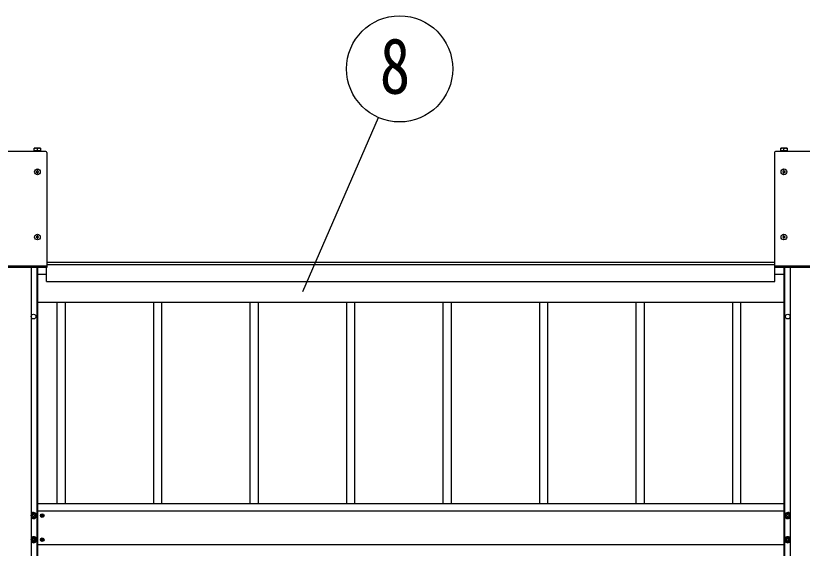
# Model space of a CAD drawing. Units: millimetres, scale not verified. Extents: x -14718 to 14718, y -10395 to 10395.
# Drawn here: x -8662 to -7032, y 1670 to 2772 of the extents above; entities that cross this region are included whole.
import ezdxf
from ezdxf.enums import TextEntityAlignment as Align

# ---------------------------------------------------------------- set-up
doc = ezdxf.new("R2010")
doc.units = ezdxf.units.MM
doc.header["$LTSCALE"] = 40
for name, color, linetype in [('0-4_YKK_13', 4, 'Continuous'), ('0-5_YKK_A1', 4, 'Continuous'), ('0-6_YKK_D', 6, 'Continuous')]:
    doc.layers.add(name, color=color, linetype=linetype)
doc.styles.add('ＭＳ ゴシック', font='')
doc.styles.get('ＭＳ ゴシック').set_extended_font_data('MS Gothic')

msp = doc.modelspace()

# ---------------------------------------------------------------- linework, layer by layer
at = {"layer": '0-4_YKK_13'}
for p, q in [((-8610.93, 2497.95), (-8623.93, 2497.95)), ((-8623.93, 2492.45), (-8623.93, 2497.95)), ((-8617.43, 2492.45), (-8617.43, 2497.39)), ((-8610.93, 2497.95), (-8610.93, 2492.45)), ((-7063.93, 2497.95), (-7076.93, 2497.95)), ((-7076.93, 2492.45), (-7076.93, 2497.95)), ((-7070.43, 2492.45), (-7070.43, 2497.39)), ((-7063.93, 2497.95), (-7063.93, 2492.45)), ((-8599.93, 2491.25), (-8724.93, 2491.25)), ((-8610.38, 2492.45), (-8624.48, 2492.45)), ((-8624.48, 2492.45), (-8624.48, 2491.25)), ((-8610.38, 2491.25), (-8610.38, 2492.45)), ((-8597.93, 2489.25), (-8597.93, 2251.25)), ((-7089.93, 2489.25), (-7089.93, 2251.25)), ((-6962.93, 2491.25), (-7087.93, 2491.25)), ((-7063.38, 2492.45), (-7077.48, 2492.45)), ((-7077.48, 2492.45), (-7077.48, 2491.25)), ((-7063.38, 2491.25), (-7063.38, 2492.45)), ((-8617.93, 2447.75), (-8617.93, 2446.75)), ((-7070.93, 2447.75), (-7070.93, 2446.75)), ((-8617.93, 2312.75), (-8617.93, 2311.75)), ((-7070.93, 2312.75), (-7070.93, 2311.75)), ((-8597.93, 2253.75), (-8726.93, 2253.75)), ((-8597.93, 2251.25), (-8726.93, 2251.25)), ((-6960.93, 2253.75), (-7089.93, 2253.75)), ((-6960.93, 2251.25), (-7089.93, 2251.25)), ((-8627.71, 1738.26), (-8628.43, 1738.26)), ((-8623.15, 1736.74), (-8622.43, 1736.74)), ((-8607.02, 1738.73), (-8607.02, 1739.55)), ((-7064.71, 1738.26), (-7065.43, 1738.26)), ((-7060.15, 1736.74), (-7059.43, 1736.74)), ((-8627.71, 1688.26), (-8628.43, 1688.26)), ((-8623.15, 1686.74), (-8622.43, 1686.74)), ((-8607.02, 1688.73), (-8607.02, 1689.55)), ((-7064.71, 1688.26), (-7065.43, 1688.26)), ((-7060.15, 1686.74), (-7059.43, 1686.74))]:
    msp.add_line(p, q, dxfattribs=at)
for points in [[(-8618.93, 2449.75), (-8619.93, 2449.75), (-8619.93, 2448.75), (-8618.93, 2448.75)], [(-8616.93, 2450.75), (-8616.93, 2451.75), (-8617.93, 2451.75), (-8617.93, 2450.75)], [(-8617.93, 2446.75), (-8616.93, 2446.75), (-8616.93, 2447.75)], [(-8615.93, 2448.75), (-8614.93, 2448.75), (-8614.93, 2449.75), (-8615.93, 2449.75)], [(-7071.93, 2449.75), (-7072.93, 2449.75), (-7072.93, 2448.75), (-7071.93, 2448.75)], [(-7069.93, 2450.75), (-7069.93, 2451.75), (-7070.93, 2451.75), (-7070.93, 2450.75)], [(-7070.93, 2446.75), (-7069.93, 2446.75), (-7069.93, 2447.75)], [(-7068.93, 2448.75), (-7067.93, 2448.75), (-7067.93, 2449.75), (-7068.93, 2449.75)], [(-8618.93, 2314.75), (-8619.93, 2314.75), (-8619.93, 2313.75), (-8618.93, 2313.75)], [(-8616.93, 2315.75), (-8616.93, 2316.75), (-8617.93, 2316.75), (-8617.93, 2315.75)], [(-8615.93, 2313.75), (-8614.93, 2313.75), (-8614.93, 2314.75), (-8615.93, 2314.75)], [(-7071.93, 2314.75), (-7072.93, 2314.75), (-7072.93, 2313.75), (-7071.93, 2313.75)], [(-7069.93, 2315.75), (-7069.93, 2316.75), (-7070.93, 2316.75), (-7070.93, 2315.75)], [(-7068.93, 2313.75), (-7067.93, 2313.75), (-7067.93, 2314.75), (-7068.93, 2314.75)], [(-8617.93, 2311.75), (-8616.93, 2311.75), (-8616.93, 2312.75)], [(-7070.93, 2311.75), (-7069.93, 2311.75), (-7069.93, 2312.75)], [(-8628.43, 1738.26), (-8628.43, 1736.74), (-8627.71, 1736.74)], [(-8624.67, 1739.78), (-8624.67, 1740.5), (-8626.19, 1740.5), (-8626.19, 1739.78)], [(-8626.19, 1735.22), (-8626.19, 1734.5), (-8624.67, 1734.5), (-8624.67, 1735.22)], [(-8622.43, 1736.74), (-8622.43, 1738.26), (-8623.15, 1738.26)], [(-8608.66, 1737.91), (-8609.48, 1737.91), (-8609.48, 1737.09), (-8608.66, 1737.09)], [(-8607.02, 1739.55), (-8607.84, 1739.55), (-8607.84, 1738.73)], [(-8607.84, 1736.27), (-8607.84, 1735.45), (-8607.02, 1735.45), (-8607.02, 1736.27)], [(-8606.2, 1737.09), (-8605.38, 1737.09), (-8605.38, 1737.91), (-8606.2, 1737.91)], [(-7065.43, 1738.26), (-7065.43, 1736.74), (-7064.71, 1736.74)], [(-7061.67, 1739.78), (-7061.67, 1740.5), (-7063.19, 1740.5), (-7063.19, 1739.78)], [(-7063.19, 1735.22), (-7063.19, 1734.5), (-7061.67, 1734.5), (-7061.67, 1735.22)], [(-7059.43, 1736.74), (-7059.43, 1738.26), (-7060.15, 1738.26)], [(-8628.43, 1688.26), (-8628.43, 1686.74), (-8627.71, 1686.74)], [(-8624.67, 1689.78), (-8624.67, 1690.5), (-8626.19, 1690.5), (-8626.19, 1689.78)], [(-8626.19, 1685.22), (-8626.19, 1684.5), (-8624.67, 1684.5), (-8624.67, 1685.22)], [(-8622.43, 1686.74), (-8622.43, 1688.26), (-8623.15, 1688.26)], [(-8608.66, 1687.91), (-8609.48, 1687.91), (-8609.48, 1687.09), (-8608.66, 1687.09)], [(-8607.02, 1689.55), (-8607.84, 1689.55), (-8607.84, 1688.73)], [(-8607.84, 1686.27), (-8607.84, 1685.45), (-8607.02, 1685.45), (-8607.02, 1686.27)], [(-8606.2, 1687.09), (-8605.38, 1687.09), (-8605.38, 1687.91), (-8606.2, 1687.91)], [(-7065.43, 1688.26), (-7065.43, 1686.74), (-7064.71, 1686.74)], [(-7061.67, 1689.78), (-7061.67, 1690.5), (-7063.19, 1690.5), (-7063.19, 1689.78)], [(-7063.19, 1685.22), (-7063.19, 1684.5), (-7061.67, 1684.5), (-7061.67, 1685.22)], [(-7059.43, 1686.74), (-7059.43, 1688.26), (-7060.15, 1688.26)]]:
    msp.add_lwpolyline(points, dxfattribs=at)
for points in [[(-8625.43, 1743.27), (-8630.43, 1740.39), (-8630.43, 1734.61), (-8625.43, 1731.73), (-8620.43, 1734.61), (-8620.43, 1740.39)], [(-7062.43, 1743.27), (-7067.43, 1740.39), (-7067.43, 1734.61), (-7062.43, 1731.73), (-7057.43, 1734.61), (-7057.43, 1740.39)], [(-8625.43, 1693.27), (-8630.43, 1690.39), (-8630.43, 1684.61), (-8625.43, 1681.73), (-8620.43, 1684.61), (-8620.43, 1690.39)], [(-7062.43, 1693.27), (-7067.43, 1690.39), (-7067.43, 1684.61), (-7062.43, 1681.73), (-7057.43, 1684.61), (-7057.43, 1690.39)]]:
    msp.add_lwpolyline(points, close=True, dxfattribs=at)
for centre, radius in [((-8617.43, 2449.25), 5.9), ((-7070.43, 2449.25), 5.9), ((-8617.43, 2314.25), 5.9), ((-7070.43, 2314.25), 5.9), ((-8625.43, 1737.5), 5), ((-8607.43, 1737.5), 3.75), ((-7062.43, 1737.5), 5), ((-8625.43, 1687.5), 5), ((-8607.43, 1687.5), 3.75), ((-7062.43, 1687.5), 5)]:
    msp.add_circle(centre, radius, dxfattribs=at)
for centre, radius, start, end in [((-8620.68, 2488.29), 9.66, 70.34714, 109.65286), ((-8614.18, 2488.29), 9.66, 70.34714, 109.65286), ((-7073.68, 2488.29), 9.66, 70.34714, 109.65286), ((-7067.18, 2488.29), 9.66, 70.34714, 109.65286), ((-8599.93, 2489.25), 2, 0, 90), ((-7087.93, 2489.25), 2, 90, 180), ((-8618.93, 2450.75), 1, 270, 0), ((-8618.93, 2447.75), 1, 0, 90), ((-8615.93, 2450.75), 1, 180, 270), ((-8615.93, 2447.75), 1, 90, 180), ((-7071.93, 2450.75), 1, 270, 0), ((-7071.93, 2447.75), 1, 0, 90), ((-7068.93, 2450.75), 1, 180, 270), ((-7068.93, 2447.75), 1, 90, 180), ((-8618.93, 2315.75), 1, 270, 0), ((-8615.93, 2315.75), 1, 180, 270), ((-7071.93, 2315.75), 1, 270, 0), ((-7068.93, 2315.75), 1, 180, 270), ((-8618.93, 2312.75), 1, 0, 90), ((-8615.93, 2312.75), 1, 90, 180), ((-7071.93, 2312.75), 1, 0, 90), ((-7068.93, 2312.75), 1, 90, 180), ((-8625.43, 1737.5), 6.25, 216.8699, 143.1301), ((-8625.43, 1737.5), 5.58, 93.74848, 146.25152), ((-8625.43, 1737.5), 5.58, 213.74848, 266.25152), ((-8627.71, 1739.78), 1.52, 270, 0), ((-8627.71, 1735.22), 1.52, 0, 90), ((-8625.43, 1737.5), 5.58, 33.74848, 86.25152), ((-8625.43, 1737.5), 5.58, 273.74848, 326.25152), ((-8623.15, 1739.78), 1.52, 180, 270), ((-8623.15, 1735.22), 1.52, 90, 180), ((-8625.43, 1737.5), 5.58, 333.74848, 26.25152), ((-8608.66, 1738.73), 0.82, 270, 0), ((-8608.66, 1736.27), 0.82, 0, 90), ((-8606.2, 1738.73), 0.82, 180, 270), ((-8606.2, 1736.27), 0.82, 90, 180), ((-7062.43, 1737.5), 6.25, 36.8699, 323.1301), ((-7062.43, 1737.5), 5.58, 153.74848, 206.25152), ((-7062.43, 1737.5), 5.58, 93.74848, 146.25152), ((-7062.43, 1737.5), 5.58, 213.74848, 266.25152), ((-7064.71, 1739.78), 1.52, 270, 0), ((-7064.71, 1735.22), 1.52, 0, 90), ((-7062.43, 1737.5), 5.58, 33.74848, 86.25152), ((-7062.43, 1737.5), 5.58, 273.74848, 326.25152), ((-7060.15, 1739.78), 1.52, 180, 270), ((-7060.15, 1735.22), 1.52, 90, 180), ((-8625.43, 1687.5), 6.25, 216.8699, 143.1301), ((-8625.43, 1687.5), 5.58, 93.74848, 146.25152), ((-8625.43, 1687.5), 5.58, 213.74848, 266.25152), ((-8627.71, 1689.78), 1.52, 270, 0), ((-8627.71, 1685.22), 1.52, 0, 90), ((-8625.43, 1687.5), 5.58, 33.74848, 86.25152), ((-8625.43, 1687.5), 5.58, 273.74848, 326.25152), ((-8623.15, 1689.78), 1.52, 180, 270), ((-8623.15, 1685.22), 1.52, 90, 180), ((-8625.43, 1687.5), 5.58, 333.74848, 26.25152), ((-8608.66, 1688.73), 0.82, 270, 0), ((-8608.66, 1686.27), 0.82, 0, 90), ((-8606.2, 1688.73), 0.82, 180, 270), ((-8606.2, 1686.27), 0.82, 90, 180), ((-7062.43, 1687.5), 6.25, 36.8699, 323.1301), ((-7062.43, 1687.5), 5.58, 153.74848, 206.25152), ((-7062.43, 1687.5), 5.58, 93.74848, 146.25152), ((-7062.43, 1687.5), 5.58, 213.74848, 266.25152), ((-7064.71, 1689.78), 1.52, 270, 0), ((-7064.71, 1685.22), 1.52, 0, 90), ((-7062.43, 1687.5), 5.58, 33.74848, 86.25152), ((-7062.43, 1687.5), 5.58, 273.74848, 326.25152), ((-7060.15, 1689.78), 1.52, 180, 270), ((-7060.15, 1685.22), 1.52, 90, 180)]:
    msp.add_arc(centre, radius, start, end, dxfattribs=at)
at = {"layer": '0-5_YKK_A1'}
for p, q in [((-8630.43, 2251.25), (-8630.43, -1013.64)), ((-8618.63, 2251.25), (-8618.63, -2538.77)), ((-8617.43, 2251.25), (-8617.43, -2538.77)), ((-8598.93, 2222.5), (-8598.93, 2251.25)), ((-8597.93, 2262.5), (-7089.93, 2262.5)), ((-8597.93, 2257.5), (-7089.93, 2257.5)), ((-8597.93, 2257.48), (-7089.93, 2257.48)), ((-7088.93, 2222.5), (-7088.93, 2251.25)), ((-7070.43, 2251.25), (-7070.43, -2538.77)), ((-7069.23, 2251.25), (-7069.23, -2538.77)), ((-7057.43, 2251.25), (-7057.43, -1013.64)), ((-8617.43, 2237.51), (-8598.93, 2237.51)), ((-7088.93, 2237.51), (-7070.43, 2237.51)), ((-8598.93, 2222.5), (-7088.93, 2222.5)), ((-8617.43, 2179.51), (-8576.43, 2179.51)), ((-8576.43, 1762.5), (-8576.43, 2179.51)), ((-8576.43, 2179.51), (-8376.43, 2179.51)), ((-8559.43, 1762.5), (-8559.43, 2179.51)), ((-8376.43, 1762.5), (-8376.43, 2179.51)), ((-8376.43, 2179.51), (-8176.43, 2179.51)), ((-8359.43, 1762.5), (-8359.43, 2179.51)), ((-8176.43, 1762.5), (-8176.43, 2179.51)), ((-8176.43, 2179.51), (-7976.43, 2179.51)), ((-8159.43, 1762.5), (-8159.43, 2179.51)), ((-7976.43, 1762.5), (-7976.43, 2179.51)), ((-7976.43, 2179.51), (-7776.43, 2179.51)), ((-7959.43, 1762.5), (-7959.43, 2179.51)), ((-7776.43, 1762.5), (-7776.43, 2179.51)), ((-7776.43, 2179.51), (-7576.43, 2179.51)), ((-7759.43, 1762.5), (-7759.43, 2179.51)), ((-7576.43, 1762.5), (-7576.43, 2179.51)), ((-7576.43, 2179.51), (-7376.43, 2179.51)), ((-7559.43, 1762.5), (-7559.43, 2179.51)), ((-7376.43, 1762.5), (-7376.43, 2179.51)), ((-7376.43, 2179.51), (-7176.43, 2179.51)), ((-7359.43, 1762.5), (-7359.43, 2179.51)), ((-7176.43, 1762.5), (-7176.43, 2179.51)), ((-7176.43, 2179.51), (-7070.43, 2179.51)), ((-7159.43, 1762.5), (-7159.43, 2179.51)), ((-8617.43, 1762.5), (-7070.43, 1762.5)), ((-8617.43, 1747.5), (-7070.43, 1747.5)), ((-8617.43, 1677.5), (-7070.43, 1677.5))]:
    msp.add_line(p, q, dxfattribs=at)
for centre in [(-8625.43, 2149.51), (-7062.43, 2149.51)]:
    msp.add_circle(centre, 5, dxfattribs=at)
at = {"layer": '0-6_YKK_D'}
msp.add_line((-8067.3, 2201.49), (-7910.65, 2561.63), dxfattribs=at)
msp.add_circle((-7866.77, 2662.5), 110, dxfattribs=at)

# ---------------------------------------------------------------- texts
at = {"layer": '0-6_YKK_D', "style": 'ＭＳ ゴシック', "width": 0.8}
msp.add_text('8', height=115.5, dxfattribs=at).set_placement((-7907.82, 2576.39), align=Align.BOTTOM_LEFT)

doc.saveas('drawing.dxf')
